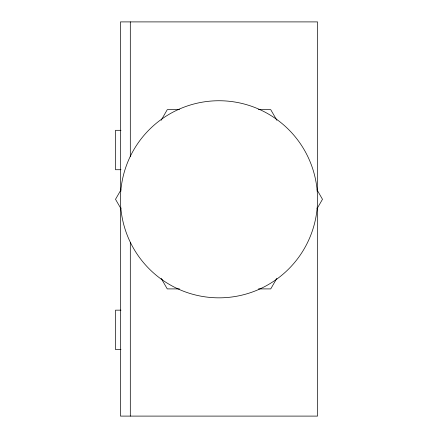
<?xml version="1.0" encoding="UTF-8"?>
<svg xmlns="http://www.w3.org/2000/svg" width="438" height="438" viewBox="0 0 438 438"><rect width="100%" height="100%" fill="white"/><g stroke="black" fill="none" stroke-linecap="round" stroke-linejoin="round"><path stroke-width="0.66" d="M120.97 189.857L115.522 199.29L120.97 208.723M161.135 120.286L167.261 109.675L179.514 109.675M276.865 278.294L270.739 288.905L258.486 288.905M317.03 208.723L322.478 199.29L317.03 189.857M258.486 109.675L270.739 109.675L276.865 120.286M120.992 130.305L115.522 130.305L115.522 169.725L120.992 169.725M179.514 288.905L167.261 288.905L161.135 278.294M120.992 310.159L115.522 310.159L115.522 349.579L120.992 349.579M317.55 190.941L317.55 21.9L120.45 21.9L120.45 190.941M317.55 207.366L317.55 416.1L120.45 416.1L120.45 207.366M130.305 21.9L130.305 156.722M130.305 242.269L130.305 416.1M162.257 279.866A98.55 98.55 0 0 0 317.15 208.143A98.55 98.55 0 0 0 177.593 109.861A98.55 98.55 0 0 0 162.257 279.866"/></g></svg>
